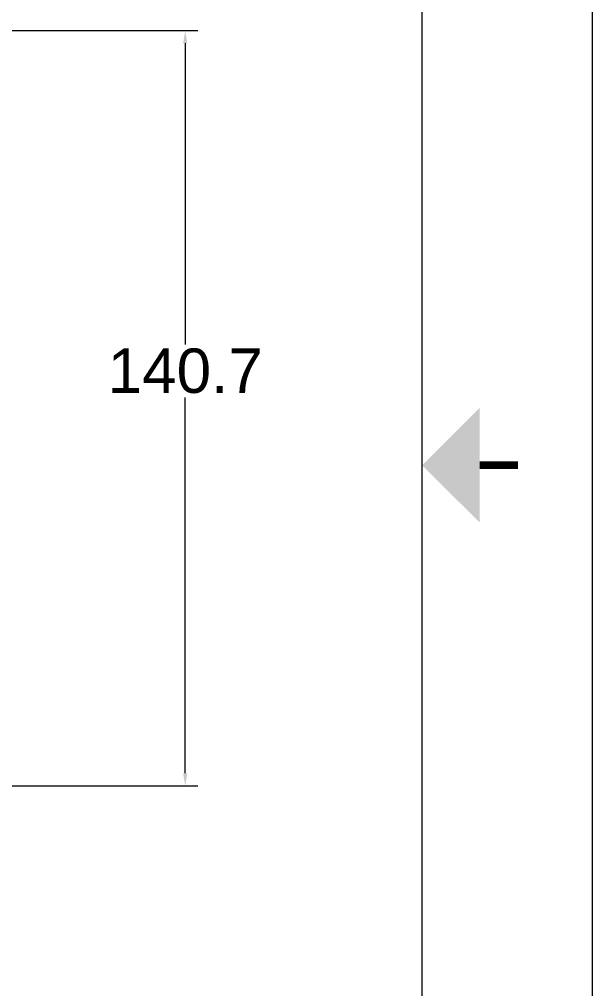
# Model space of a CAD drawing. Header units: inches. Extents: x -7 to 38035, y 41 to 29026.
# Drawn here: x 35326 to 38035, y 12059 to 16643 of the extents above; entities that cross this region are included whole.
import ezdxf
from ezdxf.enums import TextEntityAlignment as Align

# ---------------------------------------------------------------- set-up
doc = ezdxf.new("R2010")
doc.units = ezdxf.units.IN
doc.header["$MEASUREMENT"] = 0
doc.layers.get('Defpoints').update_dxf_attribs({"lineweight": 5})
doc.layers.add('Title Block', color=7, linetype='Continuous', lineweight=5)
doc.styles.add('ACANSTS', font='romans.shx', dxfattribs={"height": 1})
doc.styles.add('Roman', font='arial.ttf')
doc.styles.get("Standard").update_dxf_attribs({"font": 'arial.ttf'})
doc.dimstyles.new('ISO-25', dxfattribs={"dimscale": 30, "dimtxt": 1.5, "dimasz": 1.5, "dimexe": 2, "dimexo": 2, "dimtad": 1, "dimtih": 1, "dimtoh": 1, "dimdec": 1, "dimlfac": 0.03937, "dimdsep": 46, "dimtxsty": 'Standard', "dimcen": 2.5, "dimclrd": 7, "dimclre": 7, "dimclrt": 7, "dimadec": 0, "dimazin": 0, "dimtfac": 1, "dimtdec": 1, "dimtmove": 0, "dimatfit": 3, "dimfxl": 1, "dimlwd": 5, "dimlwe": 5, "dimarcsym": 0})

# ---------------------------------------------------------------- blocks, each defined once
blk = doc.blocks.new('LONE STAR BLOWER TITLE BLOCK (SIZE A)')
at = {"layer": 'Title Block', "lineweight": 15}
for p, q in [((23.625, 0), (23.625, 18)), ((23.125, 0.5), (23.125, 17.5))]:
    blk.add_line(p, q, dxfattribs=at)
at = {"layer": 'Title Block', "lineweight": 15, "const_width": 0.0225}
blk.add_lwpolyline([(23.4062, 9), (23.2938, 9)], dxfattribs=at)
at = {"layer": 'Title Block', "lineweight": 15}
blk.add_solid([(23.2938, 8.8312), (23.2938, 9.1688), (23.125, 9)], dxfattribs=at)
at = {"layer": 'Title Block', "lineweight": 15, "style": 'ACANSTS'}
for tag, p, height in [('DRAWN_BY', (14.7817, 2.2896), 0.135), ('DRAWN_DATE', (15.8526, 2.3021), 0.135), ('DRAWING_SUBTITLE', (17.7236, 1.9768), 0.2025), ('CHECKED_BY', (14.804, 1.9438), 0.135), ('CHECK_DATE', (15.8339, 1.9487), 0.135), ('ENGINEER', (14.7979, 1.6123), 0.135), ('ENG_DATE', (15.8249, 1.6112), 0.135), ('DRAWING_SUBTITLE', (17.7211, 1.5494), 0.2025), ('MANUFACTURING', (14.7936, 1.2748), 0.135), ('MFG_DATE', (15.826, 1.2778), 0.135), ('CONTROL', (14.7936, 0.9373), 0.135), ('CONTROL_DATE', (15.826, 0.9403), 0.135), ('CAGE_CODE', (17.9275, 0.9163), 0.135), ('MODEL_FILE_NAME', (9.0607, 0.6111), 0.135), ('APPROVED_BY', (14.7823, 0.5726), 0.135), ('APPROVAL_DATE', (15.8177, 0.5698), 0.135)]:
    blk.add_attdef(tag, p, '', height=height, dxfattribs=at)
at = {"layer": 'Title Block', "lineweight": 15, "style": 'Roman', "flags": 8}
for tag, height, p in [('DWG_NUMBER', 0.2812, (19.0664, 1.1474)), ('SCALE', 0.135, (18.1035, 0.7041)), ('SHEETNUMBER', 0.135, (21.2556, 0.7041)), ('TOTA_SHEETS', 0.135, (21.8939, 0.7016))]:
    blk.add_attdef(tag, text='', height=height, dxfattribs=at).set_placement(p, align=Align.TOP_LEFT)
at = {"layer": 'Title Block', "lineweight": 15, "style": 'ACANSTS'}
blk.add_attdef('REVISION', text='', height=0.135, dxfattribs=at).set_placement((22.8495, 0.8933), align=Align.CENTER)
blk = doc.blocks.new('*D252')
at = {"color": 7, "linetype": 'Continuous', "lineweight": 5, "transparency": 16777216}
for p, q in [((35074.1, 16589.4), (36169.6, 16589.4)), ((36109.6, 16529.4), (36109.6, 15105.5)), ((36109.6, 13076.9), (36109.6, 14853.6)), ((35124.1, 13016.9), (36169.6, 13016.9))]:
    blk.add_line(p, q, dxfattribs=at)
at = {"color": 7, "transparency": 16777216}
for points in [[(36099.6, 16529.4), (36119.6, 16529.4), (36109.6, 16589.4)], [(36099.6, 13076.9), (36119.6, 13076.9), (36109.6, 13016.9)]]:
    blk.add_solid(points, dxfattribs=at)
at = {"layer": 'Defpoints', "color": 0, "transparency": 16777216}
for p in [(35014.1, 16589.4), (35064.1, 13016.9), (36109.6, 13016.9)]:
    blk.add_point(p, dxfattribs=at)
at = {"color": 7, "lineweight": 5, "transparency": 16777216, "insert": (36109.6, 14979.6), "char_height": 210, "attachment_point": 5, "style": 'Roman'}
blk.add_mtext('140.7', dxfattribs=at)

msp = doc.modelspace()

# ---------------------------------------------------------------- block references
at = {"xscale": 1610.262423542551, "yscale": 1610.262423542551, "zscale": 1610.262423542551}
msp.add_blockref('LONE STAR BLOWER TITLE BLOCK (SIZE A)', (-7.32, 41.33), dxfattribs=at)

# ---------------------------------------------------------------- dimensions: what is measured, and where the dimension line sits
at = {"color": 7, "lineweight": 5}
dim = msp.add_linear_dim(base=(36109.57, 13016.88), p1=(35014.09, 16589.4), p2=(35064.09, 13016.88), angle=90, dimstyle='ISO-25', override={"dimtxt": 7, "dimasz": 2, "dimpost": '\\X', "dimtxsty": 'Roman'}, dxfattribs=at)
dim.commit()
dim.dimension.update_dxf_attribs({"geometry": '*D252', "text_midpoint": (36109.57, 14979.55), "dimtype": 160})

doc.saveas('drawing.dxf')
